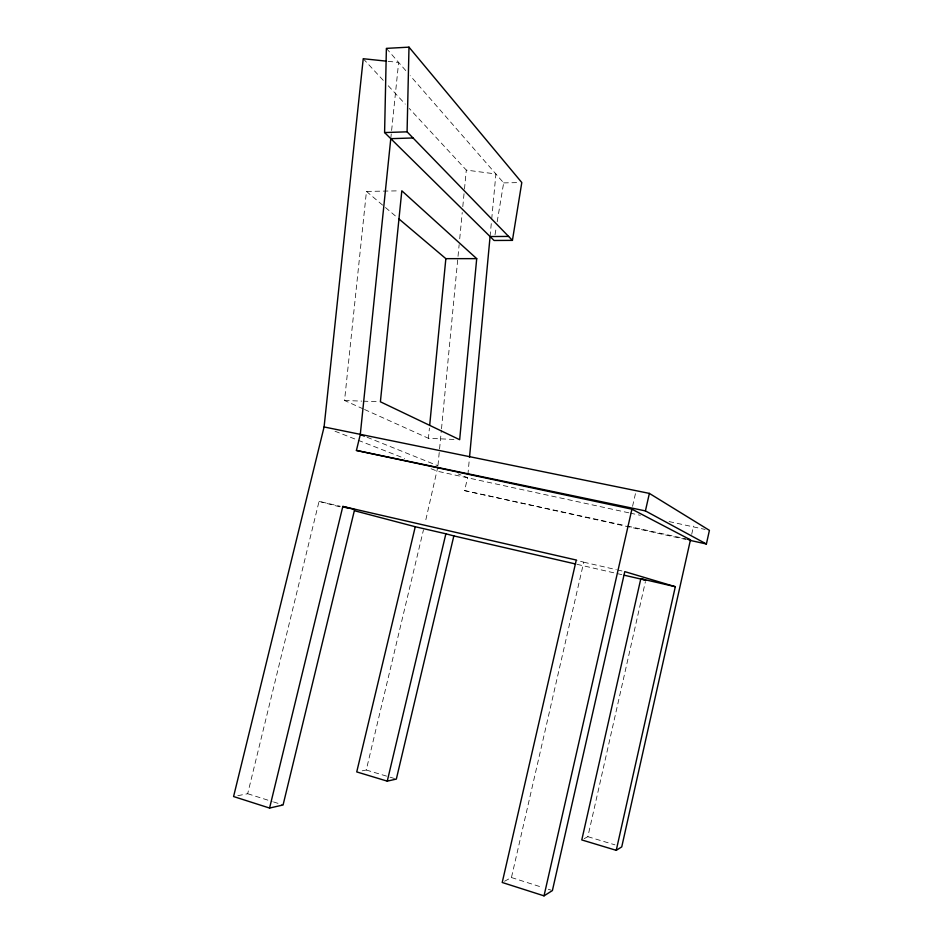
<?xml version="1.0" encoding="UTF-8"?>
<svg xmlns="http://www.w3.org/2000/svg" width="943" height="943" viewBox="0 0 943 943"><rect width="100%" height="100%" fill="white"/><g stroke="black" fill="none" stroke-linecap="round" stroke-linejoin="round"><path stroke-width="0.71" stroke-dasharray="4.71 3.54" d="M467.881 474.789L469.378 458.711M490.077 236.54L491.562 220.532M491.704 219.082L495.9 173.983L466.302 170.094L409.262 108.457M437.847 466.856L425.175 522.705M437.988 465.394L441.359 430.314M441.501 428.853L457.885 257.804M458.027 256.343L459.147 244.65M459.712 238.803L462.235 212.481M462.801 206.635L464.333 190.557M464.475 189.095L466.302 170.094M453.984 439.45L428.428 438.295L429.419 428.075M390.779 138.668L398.63 62.427L387.302 61.236M363.196 408.897L344.549 400.492L366.45 191.417L398.995 190.84M495.028 234.713L496.23 227.522M497.185 221.758L503.656 182.895L410.181 75.676M691.69 534.327L693.541 526.1M584.212 838.633L587.854 836.689L645.425 581.607M632.564 506.32L635.499 493.413M504.529 881.245L511.448 877.544L583.741 562.193L576.279 560.036M686.351 539.573L464.557 490.608L467.61 477.712L458.109 473.881M362.183 770.832L366.261 770.018L423.466 529.86M237.801 795.692L247.679 793.723L319.052 501.393L340.388 506.297M503.656 182.895L519.004 182.588M344.549 400.492L361.758 401.117M363.196 401.164L378.968 401.742M628.816 512.815L437.434 471.241L429.242 468.046M630.254 513.122L640.332 515.314M669.117 521.585L705.105 529.424M464.557 490.608L625.716 525.711M627.154 526.029L686.15 538.877M583.741 562.193L616.298 569.666M617.712 569.996L621.956 570.975M577.01 564.327L622.84 574.888M319.052 501.393L340.282 506.98M366.261 770.018L394.976 778.659M587.854 836.689L614.966 844.845M247.679 793.723L272.185 801.515M273.541 801.939L283.077 804.968M511.448 877.544L542.85 887.528M548.307 889.261L551.042 890.133M335.001 431.222L356.855 439.768M358.222 440.298L404.653 458.439M367.086 437.246L437.729 465.677M364.528 409.498L428.428 438.295M366.45 191.417L384.343 206.576M385.463 207.519L397.757 217.939M363.232 58.725L384.249 81.428M388.257 85.754L405.266 104.131M386.382 48.376L406.339 71.255"/><path stroke-width="1.41" d="M384.591 132.562L386.382 48.376L408.991 47.15L521.797 182.541L512.426 240.382L494.061 240.477L384.591 132.562L407.081 131.831L512.426 240.382M407.081 131.831L408.991 47.15M469.52 457.249L490.077 236.54L508.595 236.422M476.71 258.641L459.665 439.697L380.394 401.789L401.824 190.792L476.71 258.641L445.85 258.653L398.877 218.882M429.702 425.152L445.85 258.653M616.25 850.338L675.318 586.699L640.816 578.743L581.784 839.93L616.25 850.338L621.743 846.885L690.465 539.82L631.916 509.185L356.419 450.448L360.285 434.511L390.779 138.668L413.034 137.973M269.58 808.057L342.828 506.438L354.615 509.562L283.077 804.968L269.58 808.057L233.581 796.54L324.086 426.955L363.232 58.725L385.887 61.095M689.215 540.198L706.39 543.993L709.419 530.355L649.373 493.401L324.086 426.955M706.39 543.993L645.413 510.906L649.373 493.401M342.828 506.438L576.279 560.036L502.218 882.483L544.017 895.85L631.916 509.185M415.262 526.736L356.737 771.916L387.255 781.146L445.874 533.797L415.262 526.736L354.427 510.717M445.874 533.797L453.842 535.919L396.343 779.071L387.255 781.146M544.017 895.85L552.398 890.569L624.785 571.623L675.318 586.699M356.419 450.448L645.413 510.906M687.588 539.196L690.465 539.82M343.228 506.945L348.922 508.253M453.842 535.919L575.572 563.997M624.266 575.218L645.755 580.181L640.816 578.743M360.285 434.511L364.363 436.149"/></g></svg>
